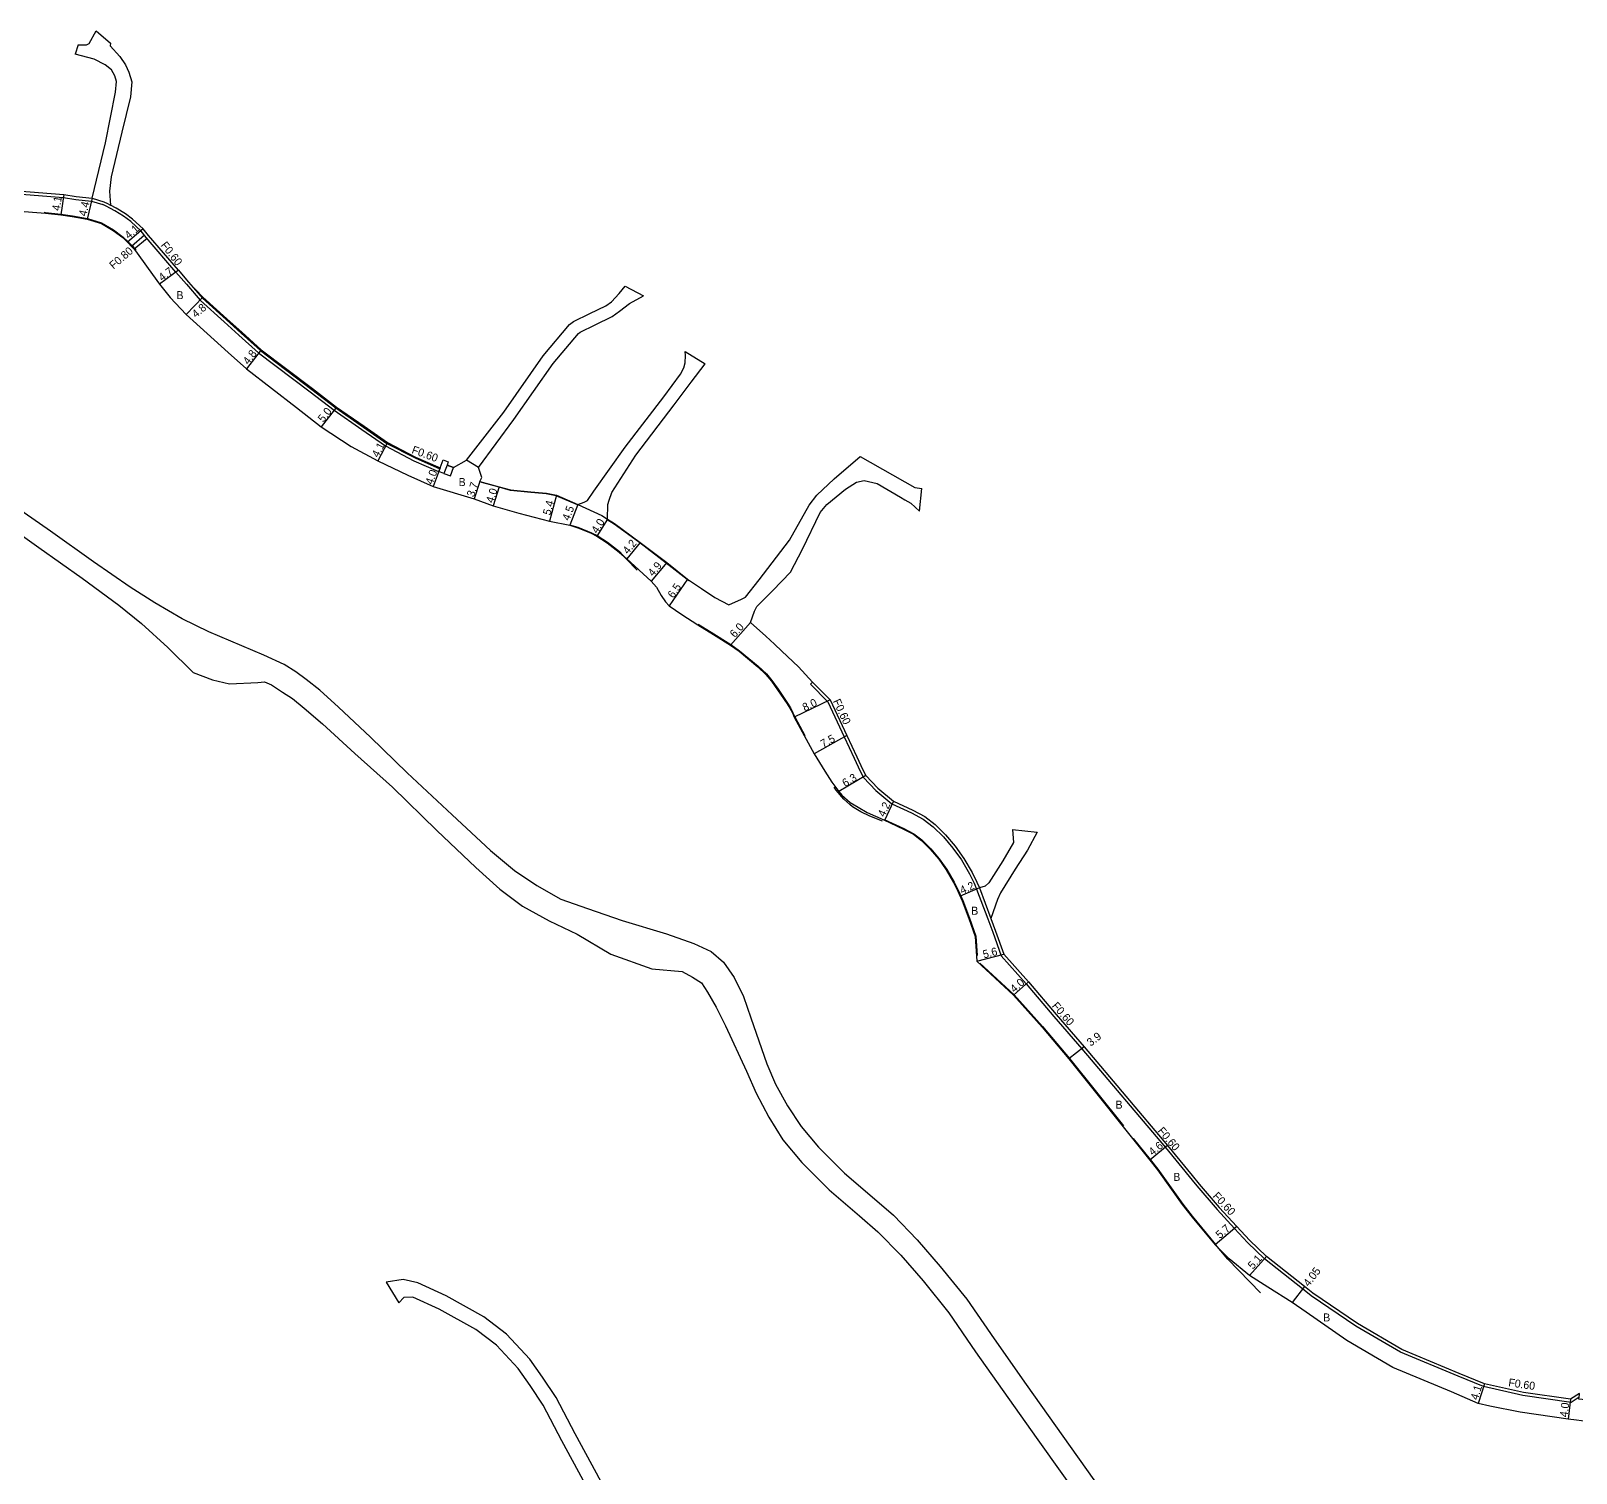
# Model space of a CAD drawing. Header units: metres. Extents: x -16000 to -13600, y -81000 to -78000.
# Drawn here: x -15714.3 to -15405.3, y -79738.4 to -79450.1 of the extents above; entities that cross this region are included whole.
import ezdxf

# ---------------------------------------------------------------- set-up
doc = ezdxf.new("R2010")
doc.units = ezdxf.units.M
doc.header["$LTSCALE"] = 2.5
for name, color, linetype in [('側溝・桝', 7, 'Continuous'), ('幅員', 7, 'Continuous'), ('歩道・分離帯・安全施設', 7, 'Continuous'), ('舗装', 7, 'Continuous'), ('道路', 7, 'Continuous')]:
    doc.layers.add(name, color=color, linetype=linetype)
doc.styles.get("Standard").update_dxf_attribs({"font": ''})
doc.styles.get('Standard').set_extended_font_data('@MS PGothic')

msp = doc.modelspace()

# ---------------------------------------------------------------- linework, layer by layer
at = {"layer": '側溝・桝'}
for points in [[(-15717.02, -79482.66), (-15707.84, -79483.39), (-15705.35, -79483.78), (-15702.22, -79484.11)], [(-15702.1, -79483.52), (-15699.73, -79484.24), (-15698.99, -79484.59), (-15698.4, -79484.92)], [(-15702.22, -79484.11), (-15699.94, -79484.81)], [(-15685.32, -79498.34), (-15691.27, -79491.37), (-15692.31, -79490.11), (-15694.38, -79488.2), (-15695.79, -79487.16), (-15697.58, -79486.05), (-15699.26, -79485.13), (-15699.94, -79484.81)], [(-15691.62, -79490.95), (-15694.2, -79493.17)], [(-15691.1, -79491.57), (-15693.66, -79493.76)], [(-15685.32, -79498.34), (-15683.24, -79500.75), (-15680.47, -79503.95)], [(-15682.79, -79500.34), (-15680.04, -79503.52)], [(-15680.47, -79503.95), (-15680.44, -79503.97), (-15675.7, -79508.26), (-15672.73, -79510.95), (-15668.83, -79514.46), (-15658.49, -79522.26), (-15653.72, -79525.95), (-15648.16, -79529.79), (-15643.44, -79533.07), (-15637.78, -79536.02), (-15632.8, -79538.19), (-15632.77, -79538.2)], [(-15680.04, -79503.52), (-15675.29, -79507.81), (-15672.32, -79510.51), (-15668.44, -79514), (-15658.13, -79521.78), (-15653.37, -79525.47), (-15647.82, -79529.29), (-15643.13, -79532.56), (-15637.52, -79535.48), (-15632.56, -79537.64)], [(-15558.02, -79580.28), (-15558.46, -79580.69), (-15554.99, -79584.21), (-15551.71, -79591.24)], [(-15551.71, -79591.24), (-15549.73, -79595.46), (-15548.52, -79598.09), (-15547.87, -79599.33), (-15545.38, -79601.93), (-15542.18, -79604.63)], [(-15542.18, -79604.63), (-15538.27, -79606.44), (-15535.92, -79607.67), (-15533.89, -79609.2), (-15531.86, -79611.25), (-15529.95, -79613.46), (-15528.27, -79615.85), (-15526.67, -79618.63), (-15525.73, -79620.51), (-15525.22, -79621.67)], [(-15523, -79627.64), (-15521.98, -79630.27), (-15520.3, -79634.99), (-15515.3, -79640.63), (-15509.79, -79647.11), (-15504.18, -79653.6)], [(-15504.18, -79653.6), (-15487.48, -79673.33), (-15482.15, -79679.86)], [(-15482.15, -79679.86), (-15481.21, -79681.01), (-15477.14, -79685.73)], [(-15406.33, -79724.29), (-15415.98, -79722.9), (-15423.86, -79721.14), (-15428.95, -79719.05), (-15440.48, -79714.26), (-15449.38, -79709.04), (-15458.33, -79702.95), (-15460.05, -79701.59), (-15467.64, -79695.6), (-15471.08, -79692.29), (-15473.63, -79689.51), (-15477.14, -79685.73)], [(-15404.74, -79723.27), (-15406.33, -79724.29)]]:
    msp.add_lwpolyline(points, dxfattribs=at)
for points in [[(-15630.87, -79536.23), (-15631.11, -79536.89), (-15631.73, -79538.58), (-15632.77, -79538.2), (-15632.56, -79537.64), (-15632.49, -79537.45), (-15631.91, -79535.86)], [(-15629.8, -79537.37), (-15631.11, -79536.89), (-15631.73, -79538.58), (-15630.42, -79539.06)]]:
    msp.add_lwpolyline(points, close=True, dxfattribs=at)
at = {"layer": '側溝・桝', "flags": 128}
for points in [[(-15525.22, -79621.67), (-15523, -79627.64)], [(-15524.66, -79621.44), (-15522.4, -79627.54)]]:
    msp.add_lwpolyline(points, dxfattribs=at)
at = {"layer": '幅員'}
for points in [[(-15707.76, -79482.8), (-15708.35, -79486.86)], [(-15702.1, -79483.52), (-15703.08, -79487.76)], [(-15691.88, -79489.69), (-15694.99, -79492.36)], [(-15684.85, -79497.96), (-15688.62, -79500.76)], [(-15679.94, -79503.34), (-15683.31, -79506.77)], [(-15668.32, -79513.84), (-15671.25, -79517.64)], [(-15653.25, -79525.31), (-15656.32, -79529.26)], [(-15643.02, -79532.39), (-15644.93, -79536.02)], [(-15632.49, -79537.45), (-15633.87, -79541.21)], [(-15624.55, -79540.16), (-15625.72, -79543.67)], [(-15620.68, -79541.22), (-15621.91, -79545.02)], [(-15609.26, -79542.9), (-15610.65, -79548.12)], [(-15604.95, -79544.75), (-15606.59, -79548.94)], [(-15599.06, -79547.71), (-15601.18, -79551.1)], [(-15592.5, -79552.36), (-15595.16, -79555.61)], [(-15587.2, -79556.39), (-15590.31, -79560.11)], [(-15583.02, -79559.69), (-15586.67, -79565.07)], [(-15570.44, -79568.38), (-15574.42, -79572.87)], [(-15554.49, -79583.86), (-15561.71, -79587.3)], [(-15551.16, -79590.98), (-15557.73, -79594.6)], [(-15547.38, -79598.97), (-15552.8, -79602.18)], [(-15524.67, -79621.43), (-15528.52, -79623.09)], [(-15525.19, -79636.07), (-15519.76, -79634.69)], [(-15514.85, -79640.24), (-15517.84, -79642.9)], [(-15503.73, -79653.21), (-15506.76, -79655.59)], [(-15487.02, -79672.95), (-15490.6, -79675.83)], [(-15473.19, -79689.1), (-15477.53, -79692.8)], [(-15467.25, -79695.15), (-15470.67, -79698.93)], [(-15459.68, -79701.12), (-15462.15, -79704.33)], [(-15423.68, -79720.57), (-15424.91, -79724.48)], [(-15406.46, -79723.66), (-15406.93, -79727.64)]]:
    msp.add_lwpolyline(points, dxfattribs=at)
at = {"layer": '幅員', "flags": 128}
msp.add_lwpolyline([(-15541.86, -79604.12), (-15543.63, -79607.93)], dxfattribs=at)
at = {"layer": '歩道・分離帯・安全施設'}
for points in [[(-15711.68, -79486.36), (-15711.41, -79486.38), (-15708.33, -79486.73), (-15706.04, -79487.09), (-15703.05, -79487.63), (-15700.2, -79488.47), (-15697.82, -79489.9), (-15695.89, -79491.33), (-15694.89, -79492.28), (-15694.03, -79493.16), (-15693.62, -79493.61), (-15693.35, -79493.94)], [(-15632.54, -79537.57), (-15637.49, -79535.41), (-15643.09, -79532.5), (-15647.78, -79529.23), (-15653.32, -79525.41), (-15658.09, -79521.73), (-15668.4, -79513.94), (-15672.27, -79510.46), (-15675.25, -79507.76), (-15680.03, -79503.44)], [(-15605, -79544.87), (-15609.3, -79543.03), (-15611.28, -79542.62), (-15614.36, -79542.37), (-15618.45, -79541.96), (-15620.72, -79541.34), (-15624.19, -79540.39)], [(-15592.58, -79552.47), (-15597.69, -79548.71), (-15599.13, -79547.82)], [(-15606.35, -79548.88), (-15604.94, -79549.31), (-15602.25, -79550.42), (-15601.11, -79550.99), (-15599.04, -79552.33), (-15596.63, -79554.2), (-15595.24, -79555.72)], [(-15582.77, -79560.02), (-15583.1, -79559.8), (-15587.28, -79556.49), (-15592.58, -79552.47)], [(-15595.24, -79555.72), (-15593.12, -79557.88)], [(-15580.9, -79568.71), (-15577.74, -79570.67), (-15574.35, -79572.76), (-15572.61, -79574.02), (-15568.89, -79577.12), (-15567.24, -79578.66), (-15566.17, -79579.99), (-15564.93, -79581.73), (-15563.02, -79584.53), (-15562.42, -79585.46), (-15561.95, -79586.4), (-15561.59, -79587.25)], [(-15561.59, -79587.25), (-15559.59, -79590.93)], [(-15544.06, -79608.1), (-15546.57, -79607.12), (-15548.35, -79606.2), (-15550.06, -79605.2), (-15550.56, -79604.78), (-15551.8, -79603.67), (-15553.33, -79601.9), (-15553.68, -79601.3)], [(-15543.74, -79607.73), (-15539.8, -79609.56), (-15537.78, -79610.61), (-15536.19, -79611.82), (-15534.41, -79613.61), (-15532.69, -79615.6), (-15531.2, -79617.72), (-15529.73, -79620.27), (-15528.87, -79622), (-15527.98, -79623.97), (-15526.67, -79627.51), (-15525.37, -79631.11)], [(-15525.37, -79631.11), (-15525.13, -79634.92)], [(-15524.56, -79636.46), (-15517.74, -79642.81), (-15512.04, -79649.15), (-15506.66, -79655.51)], [(-15506.66, -79655.51), (-15495.88, -79669.02)], [(-15493.89, -79671.51), (-15490.5, -79675.75), (-15488.96, -79677.68), (-15483.99, -79684.63), (-15482.15, -79687.04)], [(-15482.15, -79687.04), (-15477.43, -79692.71)], [(-15468.43, -79702.37), (-15474.97, -79695.62), (-15477.43, -79692.71)]]:
    msp.add_lwpolyline(points, dxfattribs=at)
at = {"layer": '舗装'}
for points in [[(-15702.1, -79483.52), (-15699.73, -79484.24), (-15698.99, -79484.59), (-15698.4, -79484.92)], [(-15624.84, -79537.4), (-15627.25, -79535.95)], [(-15604.95, -79544.75), (-15600.19, -79547), (-15599.06, -79547.71)]]:
    msp.add_lwpolyline(points, dxfattribs=at)
at = {"layer": '舗装', "flags": 128}
msp.add_lwpolyline([(-15524.66, -79621.44), (-15522.4, -79627.54)], dxfattribs=at)
at = {"layer": '道路'}
for points in [[(-15704.85, -79452.88), (-15705.45, -79454.72)], [(-15704.85, -79452.88), (-15703.23, -79452.9), (-15702.69, -79452.6), (-15701.26, -79450.1)], [(-15701.26, -79450.1), (-15698.4, -79452.57)], [(-15698.4, -79452.57), (-15698.5, -79453.06), (-15696.55, -79455.23), (-15695.44, -79456.86), (-15694.73, -79458.34), (-15694.17, -79460.31), (-15694.41, -79463.28), (-15696.15, -79470.35), (-15698.26, -79479.25), (-15698.62, -79482.14), (-15698.4, -79484.92)], [(-15702.1, -79483.52), (-15699.43, -79472.5), (-15697.41, -79462.38), (-15697.2, -79460.24), (-15697.54, -79459.1), (-15698.22, -79457.86), (-15699.51, -79456.89), (-15701.67, -79455.78), (-15705.45, -79454.72)], [(-15726.53, -79478.49), (-15720.99, -79481.4), (-15716.99, -79482.06), (-15707.76, -79482.8), (-15705.27, -79483.19), (-15702.1, -79483.52)], [(-15717.39, -79486.04), (-15711.43, -79486.51), (-15708.35, -79486.86), (-15706.06, -79487.21), (-15703.08, -79487.76), (-15700.25, -79488.59), (-15697.89, -79490.01), (-15695.98, -79491.43), (-15694.99, -79492.36), (-15694.13, -79493.24), (-15693.72, -79493.69), (-15693.41, -79494.08), (-15690.86, -79497.63), (-15688.62, -79500.76), (-15686.47, -79503.43)], [(-15684.85, -79497.96), (-15690.81, -79490.99), (-15691.88, -79489.69), (-15693.99, -79487.73), (-15695.45, -79486.66), (-15697.28, -79485.53), (-15698.4, -79484.92)], [(-15684.85, -79497.96), (-15683.21, -79499.86), (-15682.79, -79500.34), (-15679.94, -79503.34)], [(-15629.8, -79537.37), (-15627.25, -79535.95), (-15619.77, -79526.32), (-15611.88, -79515.06), (-15606.6, -79508.81), (-15605.83, -79508.21), (-15602.57, -79506.58), (-15599.35, -79505.06), (-15598.26, -79504.26), (-15596.67, -79502.62), (-15595.49, -79501.14)], [(-15595.49, -79501.14), (-15591.86, -79503.07)], [(-15679.94, -79503.34), (-15675.16, -79507.67), (-15672.18, -79510.36), (-15668.32, -79513.84), (-15658.01, -79521.62), (-15653.25, -79525.31), (-15647.7, -79529.13), (-15643.02, -79532.39), (-15637.44, -79535.29), (-15632.49, -79537.45)], [(-15624.55, -79540.16), (-15624.18, -79539.35), (-15624.84, -79537.4), (-15617.76, -79527.81), (-15609.89, -79516.58), (-15604.86, -79510.62), (-15604.5, -79510.34), (-15601.48, -79508.83), (-15598.07, -79507.22), (-15596.61, -79506.15), (-15594.65, -79504.58), (-15591.86, -79503.07)], [(-15674.86, -79514.41), (-15671.25, -79517.64), (-15661.2, -79525.42), (-15656.32, -79529.26), (-15650.26, -79533.21), (-15644.93, -79536.02), (-15638.97, -79538.91), (-15633.87, -79541.21), (-15625.72, -79543.67), (-15621.91, -79545.02), (-15616.75, -79546.5), (-15610.65, -79548.12), (-15606.59, -79548.94), (-15604.99, -79549.43), (-15602.31, -79550.53), (-15601.18, -79551.1), (-15599.11, -79552.43), (-15596.72, -79554.3), (-15595.16, -79555.61)], [(-15604.95, -79544.75), (-15603.71, -79544.32), (-15603.05, -79543.99), (-15601.74, -79542.11), (-15595.47, -79533.35), (-15587.78, -79523.24), (-15584.43, -79518.74), (-15583.78, -79517.45), (-15583.49, -79516.43), (-15583.44, -79515.02), (-15583.5, -79514.21)], [(-15583.5, -79514.21), (-15579.49, -79516.69)], [(-15599.06, -79547.71), (-15598.96, -79544.77), (-15598.67, -79543.92), (-15598.16, -79542.41), (-15593.36, -79534.95), (-15585.67, -79524.84), (-15582.32, -79520.34), (-15579.49, -79516.69)], [(-15632.49, -79537.45), (-15631.91, -79535.86), (-15630.87, -79536.23), (-15631.11, -79536.89), (-15629.8, -79537.37)], [(-15574.76, -79564.86), (-15572.24, -79563.69), (-15571.42, -79563.28), (-15568.71, -79559.81), (-15562.61, -79551.93), (-15558.73, -79544.92), (-15557.18, -79542.94), (-15553.72, -79539.62), (-15548.49, -79535.16), (-15537.61, -79541.41), (-15536.18, -79541.59)], [(-15624.55, -79540.16), (-15620.68, -79541.22), (-15618.42, -79541.83), (-15614.35, -79542.24), (-15611.26, -79542.49), (-15609.26, -79542.9), (-15604.95, -79544.75)], [(-15570.44, -79568.38), (-15569.63, -79566.08), (-15569.14, -79565.15), (-15566, -79561.95), (-15562.46, -79558.28), (-15560.07, -79553.74), (-15556.52, -79546.4), (-15555.19, -79544.76), (-15551.46, -79541.73), (-15549.26, -79540.32), (-15547.73, -79539.98), (-15545.12, -79540.59), (-15540.46, -79543.33), (-15539.61, -79543.83), (-15538.4, -79544.54), (-15536.65, -79546.1)], [(-15536.65, -79546.1), (-15536.18, -79541.59)], [(-15652.8, -79585.3), (-15656.57, -79581.92), (-15659.26, -79579.76), (-15661.36, -79578.21), (-15663.66, -79576.79), (-15667.77, -79574.9), (-15678.75, -79570.27), (-15684.06, -79567.63), (-15689.52, -79564.45), (-15694.51, -79561.29), (-15701.83, -79556.22), (-15710.4, -79550.14), (-15718.73, -79544.3)], [(-15720.98, -79547.61), (-15712.74, -79553.38), (-15704.11, -79559.51), (-15696.74, -79564.88), (-15692.19, -79568.54), (-15686.93, -79573.36), (-15681.92, -79578.34), (-15678.05, -79579.81), (-15674.65, -79580.6), (-15668.98, -79580.34), (-15667.61, -79580.26), (-15666.22, -79580.85), (-15664.02, -79582.29), (-15662, -79583.57), (-15659.71, -79585.49), (-15656.03, -79588.65)], [(-15599.06, -79547.71), (-15597.61, -79548.61), (-15592.5, -79552.36)], [(-15592.5, -79552.36), (-15587.2, -79556.39), (-15583.02, -79559.69), (-15580.24, -79561.56), (-15577.56, -79563.38), (-15574.76, -79564.86)], [(-15595.16, -79555.61), (-15590.31, -79560.11), (-15589.25, -79561.32), (-15588.3, -79562.97), (-15587.45, -79564.21), (-15586.67, -79565.07), (-15584.14, -79566.77), (-15580.97, -79568.82)], [(-15580.97, -79568.82), (-15577.81, -79570.78), (-15574.42, -79572.87), (-15572.69, -79574.13), (-15568.98, -79577.21), (-15567.34, -79578.75), (-15566.27, -79580.07), (-15565.04, -79581.8), (-15563.12, -79584.6), (-15562.54, -79585.52), (-15562.07, -79586.45), (-15561.71, -79587.3)], [(-15570.44, -79568.38), (-15567.38, -79571.11), (-15565.66, -79572.67), (-15564.18, -79574.07), (-15560.87, -79577.23), (-15558.02, -79580.28), (-15554.49, -79583.86), (-15551.16, -79590.98), (-15549.19, -79595.21), (-15547.98, -79597.82), (-15547.38, -79598.97), (-15544.97, -79601.49), (-15541.86, -79604.12)], [(-15652.8, -79585.3), (-15646.44, -79591.29), (-15639.08, -79598.42), (-15630.08, -79606.84), (-15622.4, -79613.98), (-15617.6, -79617.92), (-15613.17, -79620.93), (-15608.35, -79623.68), (-15603.01, -79625.56), (-15596.11, -79627.93), (-15587.22, -79630.64), (-15581.74, -79632.56), (-15578.29, -79634.13), (-15575.84, -79636.29), (-15573.72, -79639.36), (-15571.86, -79643.12), (-15570.35, -79647.41), (-15567.2, -79656.6), (-15565.44, -79660.66), (-15563.05, -79665.03), (-15560.34, -79669.1), (-15556.84, -79673.27), (-15551.64, -79678.46), (-15545.67, -79683.57), (-15541.87, -79686.88), (-15537.09, -79691.8), (-15532.48, -79697.12), (-15527.21, -79703.68), (-15521.73, -79711.57), (-15515.33, -79720.68), (-15509.43, -79728.99), (-15500.32, -79741.8)], [(-15656.03, -79588.65), (-15649.56, -79594.53), (-15642, -79601.32), (-15633.16, -79609.96), (-15625.36, -79617.37), (-15620.55, -79621.71), (-15616, -79625.09), (-15610.67, -79628.03), (-15605.07, -79630.65), (-15598.35, -79634.7), (-15590.17, -79637.62), (-15584.11, -79638.13), (-15582.03, -79639.27), (-15580.26, -79640.44), (-15579.06, -79642.29), (-15577.31, -79645.29), (-15575.41, -79649.03), (-15571.21, -79658.1), (-15569.33, -79662.47), (-15566.74, -79667.24), (-15563.94, -79671.8), (-15560.16, -79676.32), (-15554.69, -79681.77), (-15548.62, -79686.96), (-15544.96, -79690.16), (-15540.41, -79694.84), (-15535.94, -79700.01), (-15530.81, -79706.38), (-15525.42, -79714.15), (-15518.99, -79723.29), (-15512.97, -79731.78), (-15503.72, -79744.79)], [(-15561.71, -79587.3), (-15557.73, -79594.6), (-15555.6, -79598.1), (-15554.15, -79600.27), (-15552.8, -79602.18), (-15552.17, -79602.87), (-15550.53, -79604.33), (-15548.93, -79605.31), (-15547.1, -79606.33), (-15543.79, -79607.85)], [(-15541.86, -79604.12), (-15538, -79605.91), (-15535.6, -79607.16), (-15533.5, -79608.75), (-15531.42, -79610.84), (-15529.48, -79613.09), (-15527.76, -79615.53), (-15526.14, -79618.35), (-15525.19, -79620.26), (-15524.66, -79621.44)], [(-15543.79, -79607.85), (-15539.85, -79609.68), (-15537.85, -79610.72), (-15536.27, -79611.92), (-15534.5, -79613.7), (-15532.79, -79615.68), (-15531.31, -79617.79), (-15529.85, -79620.33), (-15528.99, -79622.05), (-15528.1, -79624.02), (-15526.79, -79627.56), (-15525.5, -79631.13)], [(-15518.08, -79609.75), (-15517.88, -79612.37), (-15519.98, -79616.01), (-15522.81, -79620.43), (-15523.49, -79621.07), (-15524.66, -79621.44)], [(-15513.09, -79610.31), (-15515.05, -79613.89), (-15517.52, -79617.71), (-15520.47, -79622.4), (-15521.08, -79623.72), (-15522.4, -79627.54)], [(-15518.08, -79609.75), (-15513.09, -79610.31)], [(-15522.4, -79627.54), (-15521.42, -79630.05), (-15519.76, -79634.69), (-15514.85, -79640.24), (-15509.33, -79646.72), (-15503.73, -79653.21)], [(-15525.5, -79631.13), (-15525.19, -79636.07), (-15517.84, -79642.9), (-15512.14, -79649.24), (-15506.76, -79655.59)], [(-15503.73, -79653.21), (-15487.02, -79672.95), (-15482.15, -79678.91)], [(-15506.76, -79655.59), (-15490.6, -79675.83), (-15489.06, -79677.76), (-15484.09, -79684.71), (-15482.15, -79687.25)], [(-15482.15, -79678.91), (-15480.74, -79680.63), (-15476.7, -79685.33)], [(-15482.15, -79687.25), (-15477.53, -79692.8)], [(-15406.46, -79723.66), (-15415.87, -79722.31), (-15423.68, -79720.57), (-15428.72, -79718.5), (-15440.21, -79713.72), (-15449.06, -79708.53), (-15457.98, -79702.46), (-15459.68, -79701.12), (-15467.25, -79695.15), (-15470.65, -79691.87), (-15473.19, -79689.1), (-15476.7, -79685.33)], [(-15406.93, -79727.64), (-15416.55, -79726.26), (-15422.59, -79725.06), (-15424.91, -79724.48), (-15430.28, -79722.18), (-15441.99, -79717.31), (-15451.2, -79711.91), (-15459.35, -79706.24), (-15462.15, -79704.33), (-15466.96, -79701.27), (-15470.67, -79698.93), (-15474.71, -79695.59), (-15477.53, -79692.8)], [(-15596.69, -79746.77), (-15597.39, -79745.67), (-15601.24, -79738.41), (-15605.52, -79730.59), (-15609.32, -79723.31), (-15612.05, -79719.21), (-15614.56, -79715.64), (-15619.24, -79710.63), (-15623.73, -79707.2), (-15631.32, -79702.98), (-15636.97, -79700.4), (-15639.91, -79699.71), (-15643.27, -79700.23)], [(-15643.27, -79700.23), (-15640.78, -79704.38)], [(-15600.2, -79746.77), (-15603.89, -79739.83), (-15608.17, -79732), (-15611.9, -79724.85), (-15614.53, -79720.91), (-15616.9, -79717.53), (-15621.25, -79712.87), (-15625.38, -79709.72), (-15632.68, -79705.65), (-15637.95, -79703.26), (-15639.75, -79703.34), (-15640.78, -79704.38)], [(-15396.46, -79724.63), (-15400.82, -79724.07), (-15404.78, -79723.61), (-15404.74, -79723.27), (-15404.67, -79722.62), (-15404.65, -79722.5), (-15406.46, -79723.66)], [(-15385.98, -79730.07), (-15401.29, -79728.35), (-15405.26, -79727.82), (-15406.93, -79727.64)]]:
    msp.add_lwpolyline(points, dxfattribs=at)
at = {"layer": '道路', "flags": 128}
msp.add_lwpolyline([(-15686.47, -79503.43), (-15683.31, -79506.77), (-15674.86, -79514.41)], dxfattribs=at)

# ---------------------------------------------------------------- texts
at = {"layer": '側溝・桝'}
for s, rotation, p in [('F0.60', 308.1852, (-15688.48, -79492.99)), ('F0.80', 40.6503, (-15697.81, -79497.83)), ('F0.60', 339.8534, (-15638.32, -79534.49)), ('F0.60', 295.0553, (-15554.01, -79584.1)), ('F0.60', 310.7673, (-15510.27, -79645.09)), ('F0.60', 310.2539, (-15489.13, -79670.07)), ('F0.60', 312.8692, (-15478.13, -79683.14)), ('F0.60', 351.8051, (-15418.97, -79721.06))]:
    msp.add_text(s, height=1.6, rotation=rotation, dxfattribs=at).set_placement(p)
at = {"layer": '幅員'}
for s, rotation, p in [('4.1', 81.8143, (-15708.55, -79486.14)), ('4.4', 77.0099, (-15703.25, -79487.25)), ('4.1', 40.6503, (-15694.76, -79491.81)), ('4.7', 36.6557, (-15688.08, -79500.24)), ('4.8', 39.9858, (-15681.34, -79507.56)), ('4.8', 52.3735, (-15670.84, -79516.95)), ('5.0', 52.1635, (-15655.84, -79528.48)), ('4.1', 62.2644, (-15644.87, -79535.5)), ('4.0', 69.8587, (-15634.03, -79540.93)), ('3.7', 71.5141, (-15625.74, -79543.4)), ('4.0', 72.1369, (-15621.88, -79544.61)), ('5.4', 75.0361, (-15610.46, -79547.03)), ('4.5', 68.6685, (-15606.7, -79548.14)), ('4.0', 58.011, (-15601.05, -79550.71)), ('4.2', 50.5894, (-15594.93, -79554.84)), ('4.9', 50.075, (-15589.91, -79559.3)), ('6.5', 55.8398, (-15585.83, -79563.65)), ('6.0', 48.4019, (-15573.56, -79571.52)), ('8.0', 25.4934, (-15559.59, -79586.18)), ('7.5', 28.8185, (-15555.9, -79593.47)), ('6.3', 30.6594, (-15551.51, -79601.31)), ('4.2', 65.1055, (-15543.64, -79607.37)), ('4.2', 24.1648, (-15528.14, -79622.73)), ('5.6', 14.2808, (-15523.76, -79635.54)), ('4.0', 41.6845, (-15517.66, -79642.49)), ('3.9', 38.1315, (-15502.4, -79653.19)), ('4.6', 38.8992, (-15490.04, -79675.06)), ('5.7', 40.3681, (-15476.58, -79691.66)), ('5.1', 47.9002, (-15469.98, -79697.79)), ('4.05', 52.4624, (-15458.79, -79701.27)), ('4.1', 72.5489, (-15425.01, -79723.92)), ('4.0', 83.2032, (-15407.05, -79727.31))]:
    msp.add_text(s, height=1.6, rotation=rotation, dxfattribs=at).set_placement(p)
at = {"layer": '舗装'}
for p in [(-15685.22, -79503.73), (-15628.8, -79541.09), (-15526.3, -79626.79), (-15497.44, -79665.57), (-15485.88, -79680), (-15455.91, -79708.11)]:
    msp.add_text('B', height=1.6, dxfattribs=at).set_placement(p)

doc.saveas('drawing.dxf')
